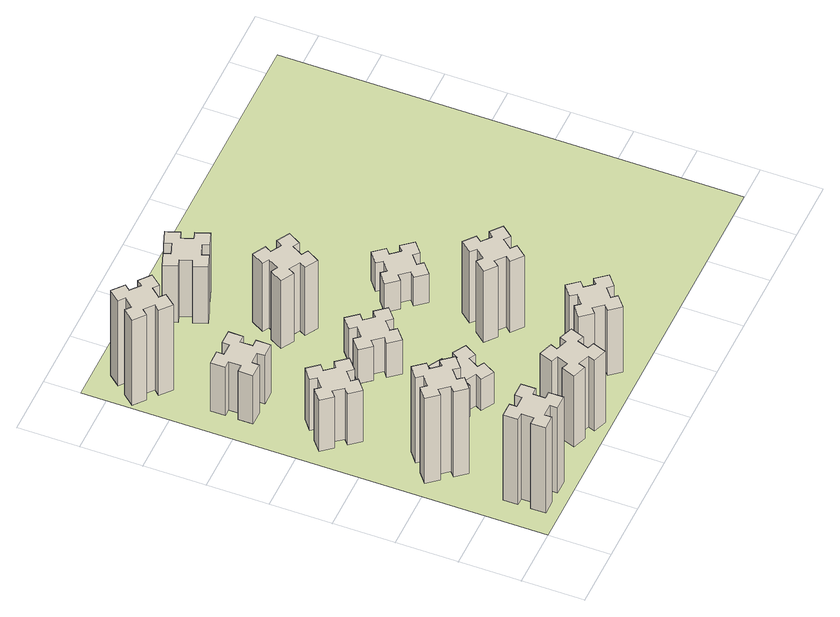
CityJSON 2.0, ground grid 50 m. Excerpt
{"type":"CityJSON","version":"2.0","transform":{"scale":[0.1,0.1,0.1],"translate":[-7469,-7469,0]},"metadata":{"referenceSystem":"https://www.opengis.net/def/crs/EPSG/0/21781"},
"CityObjects":{
"building1":{"type":"Building","attributes":{"class":"1000","function":"1000","usage":"1000","yearOfConstruction":2016,"roofType":"1000","measuredHeight":90,"storeysAboveGround":30,"storeysBelowGround":0},"geometry":[{"type":"Solid","lod":"1","boundaries":[[[[0,1,2,3,4,5,6,7,8,9,10,11,12,13,14,15,16,17,18,19]],[[17,16,20,21]],[[16,15,22,20]],[[15,14,23,22]],[[14,13,24,23]],[[13,12,25,24]],[[12,11,26,25]],[[11,10,27,26]],[[10,9,28,27]],[[9,8,29,28]],[[8,7,30,29]],[[7,6,31,30]],[[6,5,32,31]],[[5,4,33,32]],[[4,3,34,33]],[[3,2,35,34]],[[2,1,36,35]],[[1,0,37,36]],[[0,19,38,37]],[[19,18,39,38]],[[18,17,21,39]],[[24,25,26,27,28,29,30,31,32,33,34,35,36,37,38,39,21,20,22,23]]]]}]},
"building2":{"type":"Building","attributes":{"class":"1000","function":"1000","usage":"1000","yearOfConstruction":2016,"roofType":"1000","measuredHeight":90,"storeysAboveGround":30,"storeysBelowGround":0},"geometry":[{"type":"Solid","lod":"1","boundaries":[[[[40,41,42,43,44,45,46,47,48,49,50,51,52,53,54,55,56,57,58,59]],[[57,56,60,61]],[[56,55,62,60]],[[55,54,63,62]],[[54,53,64,63]],[[53,52,65,64]],[[52,51,66,65]],[[51,50,67,66]],[[50,49,68,67]],[[49,48,69,68]],[[48,47,70,69]],[[47,46,71,70]],[[46,45,72,71]],[[45,44,73,72]],[[44,43,74,73]],[[43,42,75,74]],[[42,41,76,75]],[[41,40,77,76]],[[40,59,78,77]],[[59,58,79,78]],[[58,57,61,79]],[[64,65,66,67,68,69,70,71,72,73,74,75,76,77,78,79,61,60,62,63]]]]}]},
"building3":{"type":"Building","attributes":{"class":"1000","function":"1000","usage":"1000","yearOfConstruction":2016,"roofType":"1000","measuredHeight":54,"storeysAboveGround":30,"storeysBelowGround":0},"geometry":[{"type":"Solid","lod":"1","boundaries":[[[[80,81,82,83,84,85,86,87,88,89,90,91,92,93,94,95,96,97,98,99]],[[97,96,100,101]],[[96,95,102,100]],[[95,94,103,102]],[[94,93,104,103]],[[93,92,105,104]],[[92,91,106,105]],[[91,90,107,106]],[[90,89,108,107]],[[89,88,109,108]],[[88,87,110,109]],[[87,86,111,110]],[[86,85,112,111]],[[85,84,113,112]],[[84,83,114,113]],[[83,82,115,114]],[[82,81,116,115]],[[81,80,117,116]],[[80,99,118,117]],[[99,98,119,118]],[[98,97,101,119]],[[104,105,106,107,108,109,110,111,112,113,114,115,116,117,118,119,101,100,102,103]]]]}]},
"building4":{"type":"Building","attributes":{"class":"1000","function":"1000","usage":"1000","yearOfConstruction":2016,"roofType":"1000","measuredHeight":51,"storeysAboveGround":30,"storeysBelowGround":0},"geometry":[{"type":"Solid","lod":"1","boundaries":[[[[120,121,122,123,124,125,126,127,128,129,130,131,132,133,134,135,136,137,138,139]],[[137,136,140,141]],[[136,135,142,140]],[[135,134,143,142]],[[134,133,144,143]],[[133,132,145,144]],[[132,131,146,145]],[[131,130,147,146]],[[130,129,148,147]],[[129,128,149,148]],[[128,127,150,149]],[[127,126,151,150]],[[126,125,152,151]],[[125,124,153,152]],[[124,123,154,153]],[[123,122,155,154]],[[122,121,156,155]],[[121,120,157,156]],[[120,139,158,157]],[[139,138,159,158]],[[138,137,141,159]],[[144,145,146,147,148,149,150,151,152,153,154,155,156,157,158,159,141,140,142,143]]]]}]},
"building5":{"type":"Building","attributes":{"class":"1000","function":"1000","usage":"1000","yearOfConstruction":2016,"roofType":"1000","measuredHeight":75,"storeysAboveGround":30,"storeysBelowGround":0},"geometry":[{"type":"Solid","lod":"1","boundaries":[[[[160,161,162,163,164,165,166,167,168,169,170,171,172,173,174,175,176,177,178,179]],[[177,176,180,181]],[[176,175,182,180]],[[175,174,183,182]],[[174,173,184,183]],[[173,172,185,184]],[[172,171,186,185]],[[171,170,187,186]],[[170,169,188,187]],[[169,168,189,188]],[[168,167,190,189]],[[167,166,191,190]],[[166,165,192,191]],[[165,164,193,192]],[[164,163,194,193]],[[163,162,195,194]],[[162,161,196,195]],[[161,160,197,196]],[[160,179,198,197]],[[179,178,199,198]],[[178,177,181,199]],[[184,185,186,187,188,189,190,191,192,193,194,195,196,197,198,199,181,180,182,183]]]]}]},
"building6":{"type":"Building","attributes":{"class":"1000","function":"1000","usage":"1000","yearOfConstruction":2016,"roofType":"1000","measuredHeight":90,"storeysAboveGround":30,"storeysBelowGround":0},"geometry":[{"type":"Solid","lod":"1","boundaries":[[[[200,201,202,203,204,205,206,207,208,209,210,211,212,213,214,215,216,217,218,219]],[[217,216,220,221]],[[216,215,222,220]],[[215,214,223,222]],[[214,213,224,223]],[[213,212,225,224]],[[212,211,226,225]],[[211,210,227,226]],[[210,209,228,227]],[[209,208,229,228]],[[208,207,230,229]],[[207,206,231,230]],[[206,205,232,231]],[[205,204,233,232]],[[204,203,234,233]],[[203,202,235,234]],[[202,201,236,235]],[[201,200,237,236]],[[200,219,238,237]],[[219,218,239,238]],[[218,217,221,239]],[[224,225,226,227,228,229,230,231,232,233,234,235,236,237,238,239,221,220,222,223]]]]}]},
"building7":{"type":"Building","attributes":{"class":"1000","function":"1000","usage":"1000","yearOfConstruction":2016,"roofType":"1000","measuredHeight":33,"storeysAboveGround":30,"storeysBelowGround":0},"geometry":[{"type":"Solid","lod":"1","boundaries":[[[[240,241,242,243,244,245,246,247,248,249,250,251,252,253,254,255,256,257,258,259]],[[257,256,260,261]],[[256,255,262,260]],[[255,254,263,262]],[[254,253,264,263]],[[253,252,265,264]],[[252,251,266,265]],[[251,250,267,266]],[[250,249,268,267]],[[249,248,269,268]],[[248,247,270,269]],[[247,246,271,270]],[[246,245,272,271]],[[245,244,273,272]],[[244,243,274,273]],[[243,242,275,274]],[[242,241,276,275]],[[241,240,277,276]],[[240,259,278,277]],[[259,258,279,278]],[[258,257,261,279]],[[264,265,266,267,268,269,270,271,272,273,274,275,276,277,278,279,261,260,262,263]]]]}]},
"building8":{"type":"Building","attributes":{"class":"1000","function":"1000","usage":"1000","yearOfConstruction":2016,"roofType":"1000","measuredHeight":36,"storeysAboveGround":30,"storeysBelowGround":0},"geometry":[{"type":"Solid","lod":"1","boundaries":[[[[280,281,282,283,284,285,286,287,288,289,290,291,292,293,294,295,296,297,298,299]],[[297,296,300,301]],[[296,295,302,300]],[[295,294,303,302]],[[294,293,304,303]],[[293,292,305,304]],[[292,291,306,305]],[[291,290,307,306]],[[290,289,308,307]],[[289,288,309,308]],[[288,287,310,309]],[[287,286,311,310]],[[286,285,312,311]],[[285,284,313,312]],[[284,283,314,313]],[[283,282,315,314]],[[282,281,316,315]],[[281,280,317,316]],[[280,299,318,317]],[[299,298,319,318]],[[298,297,301,319]],[[304,305,306,307,308,309,310,311,312,313,314,315,316,317,318,319,301,300,302,303]]]]}]},
"building9":{"type":"Building","attributes":{"class":"1000","function":"1000","usage":"1000","yearOfConstruction":2016,"roofType":"1000","measuredHeight":69,"storeysAboveGround":30,"storeysBelowGround":0},"geometry":[{"type":"Solid","lod":"1","boundaries":[[[[320,321,322,323,324,325,326,327,328,329,330,331,332,333,334,335,336,337,338,339]],[[337,336,340,341]],[[336,335,342,340]],[[335,334,343,342]],[[334,333,344,343]],[[333,332,345,344]],[[332,331,346,345]],[[331,330,347,346]],[[330,329,348,347]],[[329,328,349,348]],[[328,327,350,349]],[[327,326,351,350]],[[326,325,352,351]],[[325,324,353,352]],[[324,323,354,353]],[[323,322,355,354]],[[322,321,356,355]],[[321,320,357,356]],[[320,339,358,357]],[[339,338,359,358]],[[338,337,341,359]],[[344,345,346,347,348,349,350,351,352,353,354,355,356,357,358,359,341,340,342,343]]]]}]},
"building10":{"type":"Building","attributes":{"class":"1000","function":"1000","usage":"1000","yearOfConstruction":2016,"roofType":"1000","measuredHeight":72,"storeysAboveGround":30,"storeysBelowGround":0},"geometry":[{"type":"Solid","lod":"1","boundaries":[[[[360,361,362,363,364,365,366,367,368,369,370,371,372,373,374,375,376,377,378,379]],[[377,376,380,381]],[[376,375,382,380]],[[375,374,383,382]],[[374,373,384,383]],[[373,372,385,384]],[[372,371,386,385]],[[371,370,387,386]],[[370,369,388,387]],[[369,368,389,388]],[[368,367,390,389]],[[367,366,391,390]],[[366,365,392,391]],[[365,364,393,392]],[[364,363,394,393]],[[363,362,395,394]],[[362,361,396,395]],[[361,360,397,396]],[[360,379,398,397]],[[379,378,399,398]],[[378,377,381,399]],[[384,385,386,387,388,389,390,391,392,393,394,395,396,397,398,399,381,380,382,383]]]]}]},
"building11":{"type":"Building","attributes":{"class":"1000","function":"1000","usage":"1000","yearOfConstruction":2016,"roofType":"1000","measuredHeight":60,"storeysAboveGround":30,"storeysBelowGround":0},"geometry":[{"type":"Solid","lod":"1","boundaries":[[[[400,401,402,403,404,405,406,407,408,409,410,411,412,413,414,415,416,417,418,419]],[[417,416,420,421]],[[416,415,422,420]],[[415,414,423,422]],[[414,413,424,423]],[[413,412,425,424]],[[412,411,426,425]],[[411,410,427,426]],[[410,409,428,427]],[[409,408,429,428]],[[408,407,430,429]],[[407,406,431,430]],[[406,405,432,431]],[[405,404,433,432]],[[404,403,434,433]],[[403,402,435,434]],[[402,401,436,435]],[[401,400,437,436]],[[400,419,438,437]],[[419,418,439,438]],[[418,417,421,439]],[[424,425,426,427,428,429,430,431,432,433,434,435,436,437,438,439,421,420,422,423]]]]}]},
"building12":{"type":"Building","attributes":{"class":"1000","function":"1000","usage":"1000","yearOfConstruction":2016,"roofType":"1000","measuredHeight":75,"storeysAboveGround":30,"storeysBelowGround":0},"geometry":[{"type":"Solid","lod":"1","boundaries":[[[[440,441,442,443,444,445,446,447,448,449,450,451,452,453,454,455,456,457,458,459]],[[457,456,460,461]],[[456,455,462,460]],[[455,454,463,462]],[[454,453,464,463]],[[453,452,465,464]],[[452,451,466,465]],[[451,450,467,466]],[[450,449,468,467]],[[449,448,469,468]],[[448,447,470,469]],[[447,446,471,470]],[[446,445,472,471]],[[445,444,473,472]],[[444,443,474,473]],[[443,442,475,474]],[[442,441,476,475]],[[441,440,477,476]],[[440,459,478,477]],[[459,458,479,478]],[[458,457,461,479]],[[464,465,466,467,468,469,470,471,472,473,474,475,476,477,478,479,461,460,462,463]]]]}]},
"building13":{"type":"Building","attributes":{"class":"1000","function":"1000","usage":"1000","yearOfConstruction":2016,"roofType":"1000","measuredHeight":30,"storeysAboveGround":30,"storeysBelowGround":0},"geometry":[{"type":"Solid","lod":"1","boundaries":[[[[480,481,482,483,484,485,486,487,488,489,490,491,492,493,494,495,496,497,498,499]],[[497,496,500,501]],[[496,495,502,500]],[[495,494,503,502]],[[494,493,504,503]],[[493,492,505,504]],[[492,491,506,505]],[[491,490,507,506]],[[490,489,508,507]],[[489,488,509,508]],[[488,487,510,509]],[[487,486,511,510]],[[486,485,512,511]],[[485,484,513,512]],[[484,483,514,513]],[[483,482,515,514]],[[482,481,516,515]],[[481,480,517,516]],[[480,499,518,517]],[[499,498,519,518]],[[498,497,501,519]],[[504,505,506,507,508,509,510,511,512,513,514,515,516,517,518,519,501,500,502,503]]]]}]},
"landuse1":{"type":"LandUse","attributes":{"name":"plot1","function":"1010"},"geometry":[{"type":"MultiSurface","lod":"1","boundaries":[[[520,521,522,523]]]}]}
},
"vertices":[
[265,325,0],[265,225,0],[205,225,0],[205,105,0],[325,105,0],[325,165,0],[425,165,0],[425,105,0],[545,105,0],[545,225,0],[485,225,0],[485,325,0],[545,325,0],[545,445,0],[425,445,0],[425,385,0],[325,385,0],[325,445,0],[205,445,0],[205,325,0],[325,385,900],[325,445,900],[425,385,900],[425,445,900],[545,445,900],[545,325,900],[485,325,900],[485,225,900],[545,225,900],[545,105,900],[425,105,900],[425,165,900],[325,165,900],[325,105,900],[205,105,900],[205,225,900],[265,225,900],[265,325,900],[205,325,900],[205,445,900],
[492,1048,0],[427,1124,0],[473,1163,0],[396,1255,0],[304,1178,0],[343,1132,0],[266,1067,0],[228,1113,0],[136,1036,0],[213,944,0],[259,983,0],[323,906,0],[277,868,0],[354,776,0],[446,853,0],[408,899,0],[484,963,0],[523,917,0],[615,994,0],[538,1086,0],[484,963,900],[523,917,900],[408,899,900],[446,853,900],[354,776,900],[277,868,900],[323,906,900],[259,983,900],[213,944,900],[136,1036,900],[228,1113,900],[266,1067,900],[343,1132,900],[304,1178,900],[396,1255,900],[473,1163,900],[427,1124,900],[492,1048,900],[538,1086,900],[615,994,900],
[492,1888,0],[427,1964,0],[473,2003,0],[396,2095,0],[304,2018,0],[343,1972,0],[266,1907,0],[228,1953,0],[136,1876,0],[213,1784,0],[259,1823,0],[323,1746,0],[277,1708,0],[354,1616,0],[446,1693,0],[408,1739,0],[484,1803,0],[523,1757,0],[615,1834,0],[538,1926,0],[484,1803,540],[523,1757,540],[408,1739,540],[446,1693,540],[354,1616,540],[277,1708,540],[323,1746,540],[259,1823,540],[213,1784,540],[136,1876,540],[228,1953,540],[266,1907,540],[343,1972,540],[304,2018,540],[396,2095,540],[473,2003,540],[427,1964,540],[492,1888,540],[538,1926,540],[615,1834,540],
[485,2545,0],[485,2645,0],[545,2645,0],[545,2765,0],[425,2765,0],[425,2705,0],[325,2705,0],[325,2765,0],[205,2765,0],[205,2645,0],[265,2645,0],[265,2545,0],[205,2545,0],[205,2425,0],[325,2425,0],[325,2485,0],[425,2485,0],[425,2425,0],[545,2425,0],[545,2545,0],[425,2485,510],[425,2425,510],[325,2485,510],[325,2425,510],[205,2425,510],[205,2545,510],[265,2545,510],[265,2645,510],[205,2645,510],[205,2765,510],[325,2765,510],[325,2705,510],[425,2705,510],[425,2765,510],[545,2765,510],[545,2645,510],[485,2645,510],[485,2545,510],[545,2545,510],[545,2425,510],
[1029,360,0],[995,266,0],[939,287,0],[897,174,0],[1010,133,0],[1031,189,0],[1125,155,0],[1104,99,0],[1217,57,0],[1258,170,0],[1202,191,0],[1236,285,0],[1292,264,0],[1333,377,0],[1220,418,0],[1200,362,0],[1106,396,0],[1127,452,0],[1014,493,0],[973,380,0],[1106,396,750],[1127,452,750],[1200,362,750],[1220,418,750],[1333,377,750],[1292,264,750],[1236,285,750],[1202,191,750],[1258,170,750],[1217,57,750],[1104,99,750],[1125,155,750],[1031,189,750],[1010,133,750],[897,174,750],[939,287,750],[995,266,750],[1029,360,750],[973,380,750],[1014,493,750],
[384,3387,0],[308,3452,0],[346,3498,0],[254,3575,0],[177,3483,0],[223,3444,0],[159,3368,0],[113,3406,0],[36,3314,0],[128,3237,0],[166,3283,0],[243,3219,0],[204,3173,0],[296,3096,0],[373,3188,0],[327,3226,0],[392,3303,0],[438,3264,0],[515,3356,0],[423,3433,0],[392,3303,900],[438,3264,900],[327,3226,900],[373,3188,900],[296,3096,900],[204,3173,900],[243,3219,900],[166,3283,900],[128,3237,900],[36,3314,900],[113,3406,900],[159,3368,900],[223,3444,900],[177,3483,900],[254,3575,900],[346,3498,900],[308,3452,900],[384,3387,900],[423,3433,900],[515,3356,900],
[1086,1017,0],[1136,1104,0],[1188,1074,0],[1248,1178,0],[1144,1238,0],[1114,1186,0],[1027,1236,0],[1057,1288,0],[953,1348,0],[893,1244,0],[945,1214,0],[895,1127,0],[843,1157,0],[783,1053,0],[887,993,0],[917,1045,0],[1004,995,0],[974,943,0],[1078,883,0],[1138,987,0],[1004,995,330],[974,943,330],[917,1045,330],[887,993,330],[783,1053,330],[843,1157,330],[895,1127,330],[945,1214,330],[893,1244,330],[953,1348,330],[1057,1288,330],[1027,1236,330],[1114,1186,330],[1144,1238,330],[1248,1178,330],[1188,1074,330],[1136,1104,330],[1086,1017,330],[1138,987,330],[1078,883,330],
[1083,1972,0],[1006,1907,0],[968,1953,0],[876,1876,0],[953,1784,0],[999,1823,0],[1063,1746,0],[1017,1708,0],[1094,1616,0],[1186,1693,0],[1148,1739,0],[1224,1803,0],[1263,1757,0],[1355,1834,0],[1278,1926,0],[1232,1888,0],[1167,1964,0],[1213,2003,0],[1136,2095,0],[1044,2018,0],[1167,1964,360],[1213,2003,360],[1232,1888,360],[1278,1926,360],[1355,1834,360],[1263,1757,360],[1224,1803,360],[1148,1739,360],[1186,1693,360],[1094,1616,360],[1017,1708,360],[1063,1746,360],[999,1823,360],[953,1784,360],[876,1876,360],[968,1953,360],[1006,1907,360],[1083,1972,360],[1044,2018,360],[1136,2095,360],
[1639,343,0],[1703,266,0],[1657,228,0],[1734,136,0],[1826,213,0],[1788,259,0],[1864,323,0],[1903,277,0],[1995,354,0],[1918,446,0],[1872,408,0],[1807,484,0],[1853,523,0],[1776,615,0],[1684,538,0],[1723,492,0],[1646,427,0],[1608,473,0],[1516,396,0],[1593,304,0],[1646,427,690],[1608,473,690],[1723,492,690],[1684,538,690],[1776,615,690],[1853,523,690],[1807,484,690],[1872,408,690],[1918,446,690],[1995,354,690],[1903,277,690],[1864,323,690],[1788,259,690],[1826,213,690],[1734,136,690],[1657,228,690],[1703,266,690],[1639,343,690],[1593,304,690],[1516,396,690],
[1314,2666,0],[1227,2716,0],[1257,2768,0],[1153,2828,0],[1093,2724,0],[1145,2694,0],[1095,2607,0],[1043,2637,0],[983,2533,0],[1087,2473,0],[1117,2525,0],[1204,2475,0],[1174,2423,0],[1278,2363,0],[1338,2467,0],[1286,2497,0],[1336,2584,0],[1388,2554,0],[1448,2658,0],[1344,2718,0],[1336,2584,720],[1388,2554,720],[1286,2497,720],[1338,2467,720],[1278,2363,720],[1174,2423,720],[1204,2475,720],[1117,2525,720],[1087,2473,720],[983,2533,720],[1043,2637,720],[1095,2607,720],[1145,2694,720],[1093,2724,720],[1153,2828,720],[1257,2768,720],[1227,2716,720],[1314,2666,720],[1344,2718,720],[1448,2658,720],
[1125,3456,0],[1031,3422,0],[1010,3478,0],[897,3437,0],[939,3324,0],[995,3345,0],[1029,3251,0],[973,3230,0],[1014,3117,0],[1127,3159,0],[1106,3215,0],[1200,3249,0],[1220,3193,0],[1333,3234,0],[1292,3347,0],[1236,3326,0],[1202,3420,0],[1258,3440,0],[1217,3553,0],[1104,3512,0],[1202,3420,600],[1258,3440,600],[1236,3326,600],[1292,3347,600],[1333,3234,600],[1220,3193,600],[1200,3249,600],[1106,3215,600],[1127,3159,600],[1014,3117,600],[973,3230,600],[1029,3251,600],[995,3345,600],[939,3324,600],[897,3437,600],[1010,3478,600],[1031,3422,600],[1125,3456,600],[1104,3512,600],[1217,3553,600],
[1803,1324,0],[1739,1248,0],[1693,1286,0],[1616,1194,0],[1708,1117,0],[1746,1163,0],[1823,1099,0],[1784,1053,0],[1876,976,0],[1953,1068,0],[1907,1106,0],[1972,1183,0],[2018,1144,0],[2095,1236,0],[2003,1313,0],[1964,1267,0],[1888,1332,0],[1926,1378,0],[1834,1455,0],[1757,1363,0],[1888,1332,750],[1926,1378,750],[1964,1267,750],[2003,1313,750],[2095,1236,750],[2018,1144,750],[1972,1183,750],[1907,1106,750],[1953,1068,750],[1876,976,750],[1784,1053,750],[1823,1099,750],[1746,1163,750],[1708,1117,750],[1616,1194,750],[1693,1286,750],[1739,1248,750],[1803,1324,750],[1757,1363,750],[1834,1455,750],
[1972,1988,0],[1907,2064,0],[1953,2103,0],[1876,2195,0],[1784,2118,0],[1823,2072,0],[1746,2007,0],[1708,2053,0],[1616,1976,0],[1693,1884,0],[1739,1923,0],[1803,1846,0],[1757,1808,0],[1834,1716,0],[1926,1793,0],[1888,1839,0],[1964,1903,0],[2003,1857,0],[2095,1934,0],[2018,2026,0],[1964,1903,300],[2003,1857,300],[1888,1839,300],[1926,1793,300],[1834,1716,300],[1757,1808,300],[1803,1846,300],[1739,1923,300],[1693,1884,300],[1616,1976,300],[1708,2053,300],[1746,2007,300],[1823,2072,300],[1784,2118,300],[1876,2195,300],[1953,2103,300],[1907,2064,300],[1972,1988,300],[2018,2026,300],[2095,1934,300],
[5,3705,0],[3705,3705,0],[3705,5,0],[5,5,0]
]}
